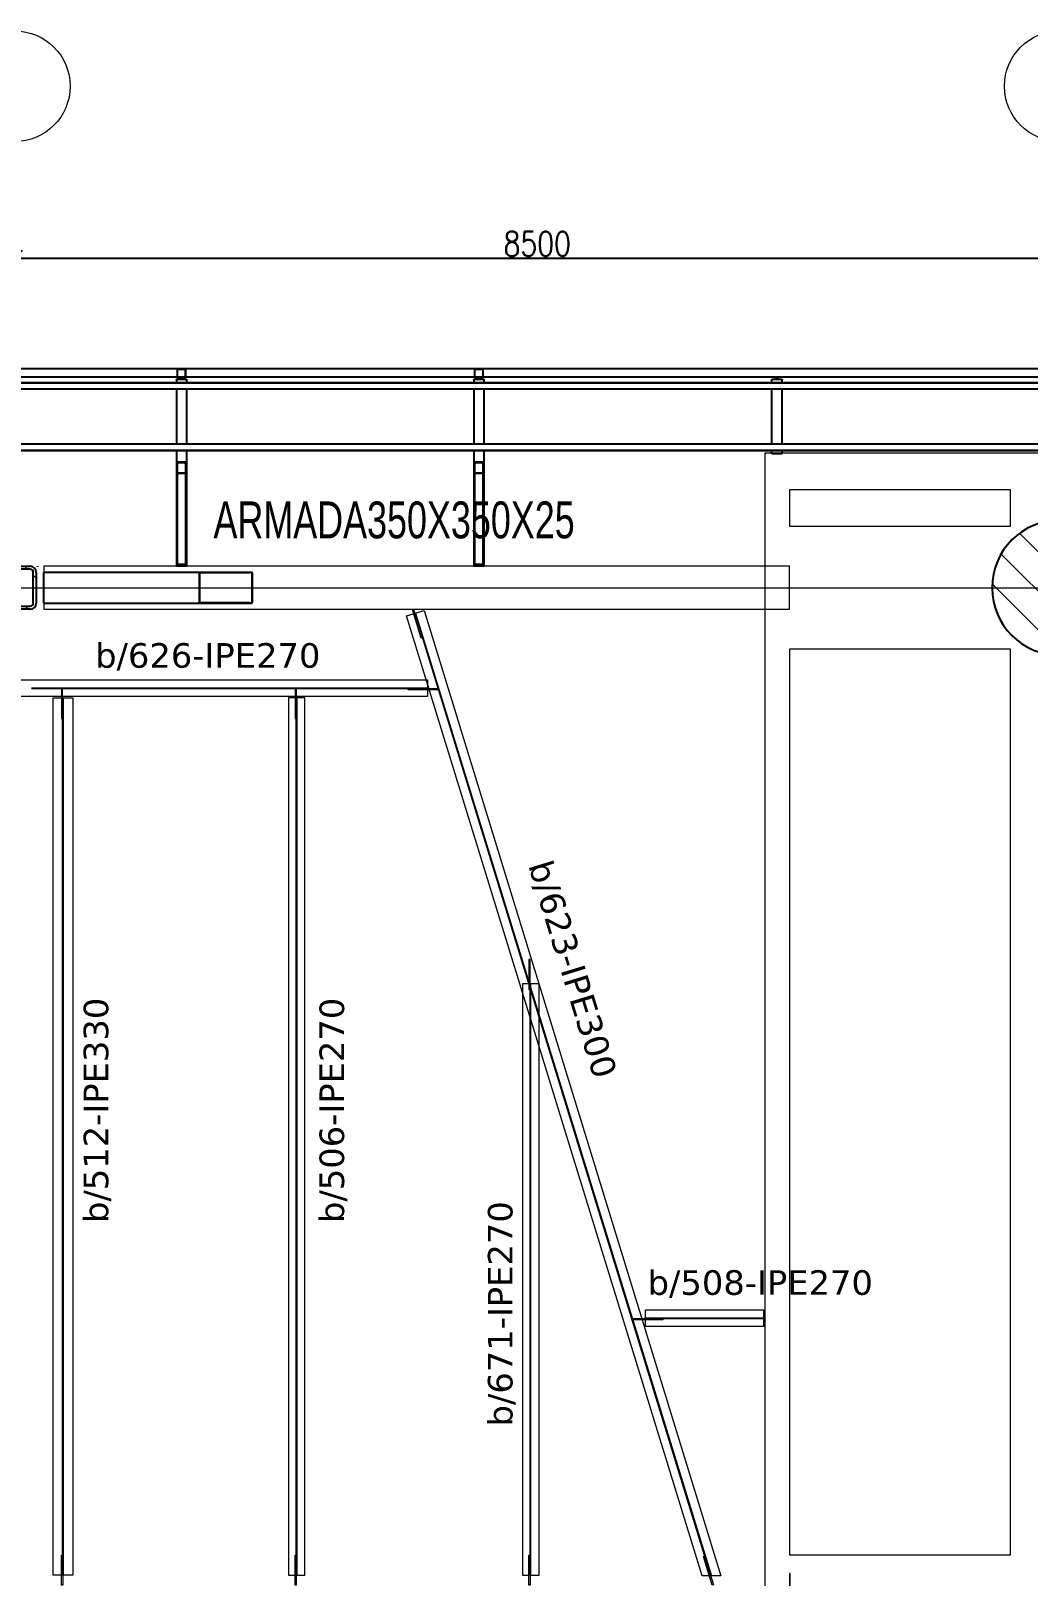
# Model space of a CAD drawing. Header units: millimetres. Extents: x 654 to 77164, y -21218 to 30031.
# Drawn here: x 5203 to 13315, y 17458 to 30031 of the extents above; entities that cross this region are included whole.
import ezdxf

# ---------------------------------------------------------------- set-up
doc = ezdxf.new("R2010")
doc.units = ezdxf.units.MM
doc.linetypes.add('Grid Line', pattern=[3.33375, 1.905, -0.47625, 0.47625, -0.47625])
for name, color, linetype, lineweight in [('0-1', 7, 'Continuous', 5), ('A_ALMA', 255, 'Continuous', 5), ('E_B_PLACA-1', 10, 'Continuous', 25), ('E_B_PLACA-2', 254, 'Continuous', 25), ('E_COLUMNAS', 1, 'Continuous', 18), ('E_COLUMNAS-1', 254, 'Continuous', 25), ('E_COLUMNAS-2', 1, 'Continuous', 9), ('E_COLUMNAS-3', 1, 'Continuous', 35), ('E_COLUMNAS-4', 1, 'Continuous', 25), ('E_EJES', 8, 'Continuous', 9), ('E_EJES-1', 8, 'Grid Line', 9), ('E_TEXTO', 3, 'Continuous', 9), ('E_VIGAS', 5, 'Continuous', 9), ('E_VIGAS-1', 5, 'Continuous', 25), ('E_VIGAS-2', 10, 'Continuous', 25), ('E_VIGAS-3', 5, 'Continuous', 25), ('P-PLATINA', 6, 'Continuous', 15), ('S-COLS-HDLN-1', 52, 'Continuous', 9), ('VIGAS_HCB', 253, 'Continuous', 15)]:
    doc.layers.add(name, color=color, linetype=linetype, lineweight=lineweight)
doc.layers.add('COTAS', color=8, linetype='Continuous')
doc.styles.add('Arial Narrow', font='', dxfattribs={"width": 0.85, "height": 0.3})
doc.styles.add('CNI_COTAS', font='romans.shx', dxfattribs={"width": 0.8})
doc.styles.add('VERDANA', font='verdana.ttf')
doc.styles.get('Arial Narrow').set_extended_font_data('Arial Narrow')
doc.dimstyles.new('1.5', dxfattribs={"dimscale": 0, "dimtxt": 200, "dimasz": 120, "dimexe": 4, "dimexo": 4, "dimgap": 15, "dimtad": 1, "dimdec": 0, "dimzin": 4, "dimdsep": 46, "dimtxsty": 'CNI_COTAS', "dimblk": 'OBLIQUE', "dimcen": -0.09, "dimclrd": 256, "dimclrt": 3, "dimadec": 0, "dimazin": 0, "dimtfac": 1, "dimtdec": 0, "dimtmove": 2, "dimatfit": 0, "dimldrblk": 'OBLIQUE', "dimfxl": 0.05, "dimtolj": 1, "dimtzin": 0, "dimarcsym": 0})

# ---------------------------------------------------------------- blocks, each defined once
blk = doc.blocks.new('EST_SFM_VIGA-METALICA-SECCION-C - EST_SFM_VIGA-METALICA-UPN160-1604346-_58_00m_N_E_-NIVEL-15 DOC')
at = {"layer": 'E_VIGAS-1'}
for p, q in [((-32.755, 0.018), (-35.116, 0.018)), ((-30.335, 0.018), (-32.697, 0.018)), ((30.11, 0.018), (-30.277, 0.018)), ((-35.11, -0.047), (-32.761, -0.047)), ((-32.76, -0.047), (-32.693, -0.047)), ((-32.692, -0.047), (-30.341, -0.047)), ((-30.34, -0.047), (-30.273, -0.047)), ((-30.272, -0.047), (30.104, -0.047))]:
    blk.add_line(p, q, dxfattribs=at)
blk = doc.blocks.new('EST_SFM_VIGA-METALICA-SECCION-C - EST_SFM_VIGA-METALICA-UPN100-1526554-_58_00m_N_E_-NIVEL-15 DOC')
at = {"layer": 'E_VIGAS-2'}
for p, q in [((34.942, 0.018), (-34.929, 0.018)), ((-34.929, -0.032), (34.942, -0.032))]:
    blk.add_line(p, q, dxfattribs=at)
blk = doc.blocks.new('EST_SFM_VIGA-METALICA-SECCION-C - EST_SFM_VIGA-METALICA-UPN100-1526616-_58_00m_N_E_-NIVEL-15 DOC')
at = {"layer": 'E_VIGAS-2'}
for p, q in [((34.044, 0.032), (-34.827, 0.032)), ((-34.827, -0.018), (34.044, -0.018))]:
    blk.add_line(p, q, dxfattribs=at)
blk = doc.blocks.new('EST_SCM_COLUMNA-METALICA-SECCION-CUADRADA - EST_SCM_COLUMNA-TUBULAR-CUADRADA_PTEØ_70x70 e_3mm-V6-_58_00m_N_E_-NIVEL-15 DOC')
at = {"layer": 'E_COLUMNAS-2'}
h = blk.add_hatch(dxfattribs=at)
h.set_pattern_fill('FP_3', color=256, style=0, pattern_type=2)
h.set_pattern_definition([(135, (72.807, -167.908), (-0.15909903, -0.15909903), [])])
h.paths.add_polyline_path([(0.029, -0.035), (0.033, -0.033), (0.035, -0.029), (0.031, -0.031)])
h.paths.add_polyline_path([(-0.029, -0.035), (-0.031, -0.031), (-0.035, -0.029), (-0.033, -0.033)])
h.paths.add_polyline_path([(-0.009, -0.035), (0.029, -0.035), (0.029, -0.032), (-0.029, -0.032), (-0.029, -0.035)])
h.paths.add_polyline_path([(-0.035, 0.029), (-0.031, 0.031), (-0.029, 0.035), (-0.033, 0.033)])
h.paths.add_polyline_path([(-0.032, -0.029), (-0.032, 0.029), (-0.035, 0.029), (-0.035, -0.029)])
h.paths.add_polyline_path([(0.035, 0.029), (0.033, 0.033), (0.029, 0.035), (0.031, 0.031)])
h.paths.add_polyline_path([(0.032, -0.029), (0.035, -0.029), (0.035, 0.029), (0.032, 0.029)])
h.paths.add_polyline_path([(-0.029, 0.032), (0.029, 0.032), (0.029, 0.035), (-0.029, 0.035)])
at = {"layer": 'E_COLUMNAS-1'}
for p, q in [((-0.035, 0.029), (-0.035, -0.029)), ((-0.032, -0.029), (-0.032, 0.029)), ((0.029, 0.035), (-0.029, 0.035)), ((-0.029, 0.032), (0.029, 0.032)), ((0.032, 0.029), (0.032, -0.029)), ((0.035, -0.029), (0.035, 0.029)), ((0.029, -0.032), (-0.029, -0.032)), ((-0.029, -0.035), (0.029, -0.035))]:
    blk.add_line(p, q, dxfattribs=at)
for centre, radius, start, end in [((-0.029, 0.029), 0.006, 90, 180), ((-0.029, 0.029), 0.003, 90, 180), ((0.029, 0.029), 0.006, 360, 90), ((0.029, 0.029), 0.003, 0, 90), ((-0.029, -0.029), 0.006, 180, 270), ((-0.029, -0.029), 0.006, 190, 270), ((-0.029, -0.029), 0.003, 180, 270), ((-0.029, -0.029), 0.003, 210, 270), ((0.029, -0.029), 0.006, 270, 360), ((0.029, -0.029), 0.003, 270, 360), ((0.029, -0.029), 0.006, 270, 350), ((0.029, -0.029), 0.003, 270, 330)]:
    blk.add_arc(centre, radius, start, end, dxfattribs=at)
blk = doc.blocks.new('EST_SCM_COLUMNA-METALICA-SECCION-CUADRADA - EST_SCM_COLUMNA-TUBULAR-CUADRADA_PTEØ_70x70 e_3mm-V7-_58_00m_N_E_-NIVEL-15 DOC')
at = {"layer": 'E_COLUMNAS-1'}
for p, q in [((-0.035, 0.029), (-0.035, -0.029)), ((-0.032, -0.029), (-0.032, 0.029)), ((0.029, 0.035), (-0.029, 0.035)), ((-0.029, 0.032), (0.029, 0.032)), ((0.032, 0.029), (0.032, -0.029)), ((0.035, -0.029), (0.035, 0.029)), ((0.029, -0.032), (-0.029, -0.032)), ((-0.029, -0.035), (0.029, -0.035))]:
    blk.add_line(p, q, dxfattribs=at)
for centre, radius, start, end in [((-0.029, 0.029), 0.006, 90, 180), ((-0.029, 0.029), 0.003, 90, 180), ((0.029, 0.029), 0.006, 360, 90), ((0.029, 0.029), 0.003, 0, 90), ((-0.029, -0.029), 0.006, 180, 270), ((-0.029, -0.029), 0.006, 190, 270), ((-0.029, -0.029), 0.003, 180, 270), ((-0.029, -0.029), 0.003, 210, 270), ((0.029, -0.029), 0.006, 270, 360), ((0.029, -0.029), 0.003, 270, 360), ((0.029, -0.029), 0.006, 270, 350), ((0.029, -0.029), 0.003, 270, 330)]:
    blk.add_arc(centre, radius, start, end, dxfattribs=at)
blk = doc.blocks.new('DCTIB_CNI_EST_MOD-1A-FAC_0001_rvt-1-_58_00m_N_E_-NIVEL-15 DOC')
at = {"layer": 'E_VIGAS'}
h = blk.add_hatch(dxfattribs=at)
h.set_pattern_fill('FP_2', color=256, style=0, pattern_type=2)
h.set_pattern_definition([(45, (0, 0), (-0.3768879, 0.3768879), []), (45, (0, 0.571), (-0.3768879, 0.3768879), [])])
h.paths.add_polyline_path([(-72.775, 167.094), (-72.775, 167.096), (-72.839, 167.096), (-72.839, 167.094), (-72.816, 167.094)])
h.paths.add_polyline_path([(-72.842, 167.098), (-72.841, 167.098), (-72.842, 167.18)])
h.paths.add_polyline_path([(-72.775, 167.182), (-72.775, 167.184), (-72.839, 167.184), (-72.839, 167.182), (-72.816, 167.182)])
at = {"layer": 'E_B_PLACA-1'}
for p, q in [((-75.147, 167.83), (-5.177, 167.83)), ((-5.727, 167.28), (-74.597, 167.28))]:
    blk.add_line(p, q, dxfattribs=at)
at = {"layer": 'E_B_PLACA-2'}
for p, q in [((-5.177, 167.83), (-75.147, 167.83)), ((-74.597, 167.28), (-5.727, 167.28))]:
    blk.add_line(p, q, dxfattribs=at)
at = {"layer": 'E_COLUMNAS-1'}
for centre, radius, start, end in [((-72.836, 167.879), 0.006, 190, 270), ((-72.836, 167.879), 0.006, 190, 270), ((-72.836, 167.879), 0.003, 210, 270), ((-72.836, 167.879), 0.003, 210, 270), ((-72.778, 167.879), 0.006, 270, 350), ((-72.778, 167.879), 0.006, 270, 350), ((-72.778, 167.879), 0.003, 270, 330), ((-72.778, 167.879), 0.003, 270, 330), ((-70.416, 167.879), 0.006, 190, 270), ((-70.416, 167.879), 0.006, 190, 270), ((-70.416, 167.879), 0.003, 210, 270), ((-70.416, 167.879), 0.003, 210, 270), ((-70.358, 167.879), 0.006, 270, 350), ((-70.358, 167.879), 0.006, 270, 350), ((-70.358, 167.879), 0.003, 270, 330), ((-70.358, 167.879), 0.003, 270, 330)]:
    blk.add_arc(centre, radius, start, end, dxfattribs=at)
at = {"layer": 'E_VIGAS-1'}
for p, q in [((-72.848, 167.858), (-72.848, 167.859)), ((-72.848, 167.859), (-72.82, 167.859)), ((-72.766, 167.858), (-72.848, 167.858)), ((-72.848, 167.858), (-72.848, 167.83)), ((-72.81, 167.876), (-72.81, 167.878)), ((-72.81, 167.864), (-72.81, 167.873)), ((-72.81, 167.859), (-72.81, 167.864)), ((-72.805, 167.878), (-72.805, 167.876)), ((-72.805, 167.873), (-72.805, 167.864)), ((-72.805, 167.864), (-72.805, 167.859)), ((-72.794, 167.859), (-72.766, 167.859)), ((-72.766, 167.859), (-72.766, 167.858)), ((-72.766, 167.858), (-72.766, 167.83)), ((-70.428, 167.858), (-70.428, 167.859)), ((-70.428, 167.859), (-70.4, 167.859)), ((-70.346, 167.858), (-70.428, 167.858)), ((-70.428, 167.858), (-70.428, 167.83)), ((-70.39, 167.876), (-70.39, 167.878)), ((-70.39, 167.864), (-70.39, 167.873)), ((-70.39, 167.859), (-70.39, 167.864)), ((-70.385, 167.878), (-70.385, 167.876)), ((-70.385, 167.873), (-70.385, 167.864)), ((-70.385, 167.864), (-70.385, 167.859)), ((-70.374, 167.859), (-70.346, 167.859)), ((-70.346, 167.859), (-70.346, 167.858)), ((-70.346, 167.858), (-70.346, 167.83)), ((-68.003, 167.859), (-67.975, 167.859)), ((-68.003, 167.858), (-68.003, 167.859)), ((-67.921, 167.858), (-68.003, 167.858)), ((-68.003, 167.83), (-68.003, 167.858)), ((-67.965, 167.864), (-67.965, 167.878)), ((-67.965, 167.859), (-67.965, 167.864)), ((-67.96, 167.878), (-67.96, 167.864)), ((-67.96, 167.864), (-67.96, 167.859)), ((-67.949, 167.859), (-67.921, 167.859)), ((-67.921, 167.859), (-67.921, 167.858)), ((-67.921, 167.83), (-67.921, 167.858)), ((-72.848, 167.78), (-72.848, 167.33)), ((-72.766, 167.78), (-72.766, 167.33)), ((-70.428, 167.78), (-70.428, 167.33)), ((-70.346, 167.78), (-70.346, 167.33)), ((-68.003, 167.33), (-68.003, 167.78)), ((-67.921, 167.33), (-67.921, 167.78)), ((-72.848, 167.28), (-72.848, 166.337)), ((-72.766, 167.28), (-72.766, 166.337)), ((-70.428, 167.28), (-70.428, 166.337)), ((-70.346, 167.28), (-70.346, 166.337)), ((-68.003, 167.252), (-68.003, 167.28)), ((-67.921, 167.252), (-68.003, 167.252)), ((-67.921, 167.252), (-67.921, 167.28)), ((-72.842, 167.18), (-72.842, 167.098)), ((-72.842, 167.098), (-72.842, 166.357)), ((-72.841, 167.18), (-72.841, 167.172)), ((-72.841, 167.098), (-72.841, 167.18)), ((-72.841, 167.098), (-72.841, 167.094)), ((-72.775, 167.184), (-72.839, 167.184)), ((-72.839, 167.182), (-72.775, 167.182)), ((-72.775, 167.096), (-72.839, 167.096)), ((-72.839, 167.094), (-72.775, 167.094)), ((-72.774, 167.172), (-72.774, 167.18)), ((-72.774, 167.18), (-72.774, 167.098)), ((-72.774, 167.094), (-72.774, 167.098)), ((-72.772, 167.098), (-72.772, 167.18)), ((-72.772, 166.357), (-72.772, 167.098)), ((-70.422, 167.18), (-70.422, 167.098)), ((-70.422, 167.098), (-70.422, 166.357)), ((-70.421, 167.18), (-70.421, 167.172)), ((-70.421, 167.098), (-70.421, 167.18)), ((-70.421, 167.098), (-70.421, 167.094)), ((-70.355, 167.184), (-70.419, 167.184)), ((-70.419, 167.182), (-70.355, 167.182)), ((-70.355, 167.096), (-70.419, 167.096)), ((-70.419, 167.094), (-70.355, 167.094)), ((-70.354, 167.172), (-70.354, 167.18)), ((-70.354, 167.18), (-70.354, 167.098)), ((-70.354, 167.094), (-70.354, 167.098)), ((-70.352, 167.098), (-70.352, 167.18)), ((-70.352, 166.357), (-70.352, 167.098)), ((-72.766, 166.337), (-72.848, 166.337)), ((-72.839, 166.353), (-72.775, 166.353)), ((-70.346, 166.337), (-70.428, 166.337)), ((-70.419, 166.353), (-70.355, 166.353))]:
    blk.add_line(p, q, dxfattribs=at)
at = {"layer": 'E_VIGAS-1', "flags": 128}
for points in [[(-72.839, 167.184), (-72.84, 167.184), (-72.84, 167.184), (-72.841, 167.183), (-72.841, 167.183), (-72.842, 167.182), (-72.842, 167.181), (-72.842, 167.18)], [(-72.842, 167.098), (-72.842, 167.097), (-72.842, 167.096), (-72.841, 167.095), (-72.841, 167.095), (-72.84, 167.094), (-72.84, 167.094), (-72.839, 167.094)], [(-72.841, 167.18), (-72.841, 167.181), (-72.84, 167.181), (-72.84, 167.182), (-72.84, 167.182), (-72.84, 167.182), (-72.839, 167.182), (-72.839, 167.182)], [(-72.839, 167.096), (-72.839, 167.096), (-72.84, 167.096), (-72.84, 167.096), (-72.84, 167.096), (-72.84, 167.097), (-72.841, 167.097), (-72.841, 167.098)], [(-72.772, 167.18), (-72.772, 167.181), (-72.772, 167.182), (-72.773, 167.183), (-72.773, 167.183), (-72.774, 167.184), (-72.774, 167.184), (-72.775, 167.184)], [(-72.775, 167.182), (-72.775, 167.182), (-72.774, 167.182), (-72.774, 167.182), (-72.774, 167.182), (-72.774, 167.181), (-72.774, 167.181), (-72.774, 167.18)], [(-72.775, 167.094), (-72.774, 167.094), (-72.774, 167.094), (-72.773, 167.095), (-72.773, 167.095), (-72.772, 167.096), (-72.772, 167.097), (-72.772, 167.098)], [(-72.774, 167.098), (-72.774, 167.097), (-72.774, 167.097), (-72.774, 167.096), (-72.774, 167.096), (-72.774, 167.096), (-72.775, 167.096), (-72.775, 167.096)], [(-70.419, 167.184), (-70.42, 167.184), (-70.42, 167.184), (-70.421, 167.183), (-70.421, 167.183), (-70.422, 167.182), (-70.422, 167.181), (-70.422, 167.18)], [(-70.422, 167.098), (-70.422, 167.097), (-70.422, 167.096), (-70.421, 167.095), (-70.421, 167.095), (-70.42, 167.094), (-70.42, 167.094), (-70.419, 167.094)], [(-70.421, 167.18), (-70.421, 167.181), (-70.42, 167.181), (-70.42, 167.182), (-70.42, 167.182), (-70.42, 167.182), (-70.419, 167.182), (-70.419, 167.182)], [(-70.419, 167.096), (-70.419, 167.096), (-70.42, 167.096), (-70.42, 167.096), (-70.42, 167.096), (-70.42, 167.097), (-70.421, 167.097), (-70.421, 167.098)], [(-70.352, 167.18), (-70.352, 167.181), (-70.352, 167.182), (-70.353, 167.183), (-70.353, 167.183), (-70.354, 167.184), (-70.354, 167.184), (-70.355, 167.184)], [(-70.355, 167.182), (-70.355, 167.182), (-70.354, 167.182), (-70.354, 167.182), (-70.354, 167.182), (-70.354, 167.181), (-70.354, 167.181), (-70.354, 167.18)], [(-70.355, 167.094), (-70.354, 167.094), (-70.354, 167.094), (-70.353, 167.095), (-70.353, 167.095), (-70.352, 167.096), (-70.352, 167.097), (-70.352, 167.098)], [(-70.354, 167.098), (-70.354, 167.097), (-70.354, 167.097), (-70.354, 167.096), (-70.354, 167.096), (-70.354, 167.096), (-70.355, 167.096), (-70.355, 167.096)], [(-72.842, 166.357), (-72.842, 166.356), (-72.842, 166.355), (-72.841, 166.355), (-72.841, 166.354), (-72.84, 166.354), (-72.84, 166.353), (-72.839, 166.353)], [(-72.775, 166.353), (-72.774, 166.353), (-72.774, 166.354), (-72.773, 166.354), (-72.773, 166.355), (-72.772, 166.355), (-72.772, 166.356), (-72.772, 166.357)], [(-70.422, 166.357), (-70.422, 166.356), (-70.422, 166.355), (-70.421, 166.355), (-70.421, 166.354), (-70.42, 166.354), (-70.42, 166.353), (-70.419, 166.353)], [(-70.355, 166.353), (-70.354, 166.353), (-70.354, 166.354), (-70.353, 166.354), (-70.353, 166.355), (-70.352, 166.355), (-70.352, 166.356), (-70.352, 166.357)]]:
    blk.add_lwpolyline(points, dxfattribs=at)
at = {"layer": 'E_VIGAS-1'}
for points, knots in [([(-72.82, 167.859), (-72.819, 167.859), (-72.818, 167.859), (-72.815, 167.859), (-72.813, 167.86), (-72.811, 167.86), (-72.81, 167.862), (-72.81, 167.863), (-72.81, 167.864)], [0, 0, 0, 0, 0.142857, 0.285714, 0.428571, 0.571429, 0.785714, 1, 1, 1, 1]), ([(-72.81, 167.864), (-72.81, 167.863), (-72.81, 167.862), (-72.812, 167.86), (-72.813, 167.86), (-72.815, 167.859), (-72.816, 167.859), (-72.817, 167.859), (-72.819, 167.859), (-72.82, 167.859)], [0, 0, 0, 0, 0.285714, 0.428571, 0.571429, 0.678571, 0.732143, 0.785714, 1, 1, 1, 1]), ([(-72.794, 167.859), (-72.795, 167.859), (-72.796, 167.859), (-72.799, 167.859), (-72.801, 167.86), (-72.803, 167.86), (-72.804, 167.862), (-72.805, 167.863), (-72.805, 167.864)], [0, 0, 0, 0, 0.142857, 0.285714, 0.428571, 0.571429, 0.785714, 1, 1, 1, 1]), ([(-72.805, 167.864), (-72.805, 167.863), (-72.804, 167.862), (-72.803, 167.86), (-72.801, 167.86), (-72.8, 167.859), (-72.799, 167.859), (-72.797, 167.859), (-72.795, 167.859), (-72.794, 167.859)], [0, 0, 0, 0, 0.285714, 0.428571, 0.571429, 0.678571, 0.732143, 0.785714, 1, 1, 1, 1]), ([(-70.4, 167.859), (-70.399, 167.859), (-70.398, 167.859), (-70.395, 167.859), (-70.393, 167.86), (-70.391, 167.86), (-70.39, 167.862), (-70.39, 167.863), (-70.39, 167.864)], [0, 0, 0, 0, 0.142857, 0.285714, 0.428571, 0.571429, 0.785714, 1, 1, 1, 1]), ([(-70.39, 167.864), (-70.39, 167.863), (-70.39, 167.862), (-70.392, 167.86), (-70.393, 167.86), (-70.395, 167.859), (-70.396, 167.859), (-70.397, 167.859), (-70.399, 167.859), (-70.4, 167.859)], [0, 0, 0, 0, 0.285714, 0.428571, 0.571429, 0.678571, 0.732143, 0.785714, 1, 1, 1, 1]), ([(-70.374, 167.859), (-70.375, 167.859), (-70.376, 167.859), (-70.379, 167.859), (-70.381, 167.86), (-70.383, 167.86), (-70.384, 167.862), (-70.385, 167.863), (-70.385, 167.864)], [0, 0, 0, 0, 0.142857, 0.285714, 0.428571, 0.571429, 0.785714, 1, 1, 1, 1]), ([(-70.385, 167.864), (-70.385, 167.863), (-70.384, 167.862), (-70.383, 167.86), (-70.381, 167.86), (-70.38, 167.859), (-70.379, 167.859), (-70.377, 167.859), (-70.375, 167.859), (-70.374, 167.859)], [0, 0, 0, 0, 0.285714, 0.428571, 0.571429, 0.678571, 0.732143, 0.785714, 1, 1, 1, 1]), ([(-67.965, 167.864), (-67.965, 167.863), (-67.965, 167.862), (-67.967, 167.86), (-67.968, 167.86), (-67.97, 167.859), (-67.971, 167.859), (-67.972, 167.859), (-67.974, 167.859), (-67.975, 167.859)], [0, 0, 0, 0, 0.285714, 0.428571, 0.571429, 0.678571, 0.732143, 0.785714, 1, 1, 1, 1]), ([(-67.975, 167.859), (-67.974, 167.859), (-67.973, 167.859), (-67.97, 167.859), (-67.968, 167.86), (-67.966, 167.86), (-67.965, 167.862), (-67.965, 167.863), (-67.965, 167.864)], [0, 0, 0, 0, 0.142857, 0.285714, 0.428571, 0.571429, 0.785714, 1, 1, 1, 1]), ([(-67.96, 167.864), (-67.96, 167.863), (-67.959, 167.862), (-67.958, 167.86), (-67.956, 167.86), (-67.955, 167.859), (-67.954, 167.859), (-67.952, 167.859), (-67.95, 167.859), (-67.949, 167.859)], [0, 0, 0, 0, 0.285714, 0.428571, 0.571429, 0.678571, 0.732143, 0.785714, 1, 1, 1, 1]), ([(-67.949, 167.859), (-67.95, 167.859), (-67.951, 167.859), (-67.954, 167.859), (-67.956, 167.86), (-67.958, 167.86), (-67.959, 167.862), (-67.96, 167.863), (-67.96, 167.864)], [0, 0, 0, 0, 0.142857, 0.285714, 0.428571, 0.571429, 0.785714, 1, 1, 1, 1])]:
    blk.add_open_spline(points, degree=3, knots=knots, dxfattribs=at)
at = {"layer": 'E_COLUMNAS-1'}
for name, p in [('EST_SCM_COLUMNA-METALICA-SECCION-CUADRADA - EST_SCM_COLUMNA-TUBULAR-CUADRADA_PTEØ_70x70 e_3mm-V6-_58_00m_N_E_-NIVEL-15 DOC', (-72.807, 167.908)), ('EST_SCM_COLUMNA-METALICA-SECCION-CUADRADA - EST_SCM_COLUMNA-TUBULAR-CUADRADA_PTEØ_70x70 e_3mm-V7-_58_00m_N_E_-NIVEL-15 DOC', (-70.387, 167.908))]:
    blk.add_blockref(name, p, dxfattribs=at)
at = {"layer": 'E_VIGAS-1'}
for name, p in [('EST_SFM_VIGA-METALICA-SECCION-C - EST_SFM_VIGA-METALICA-UPN160-1604346-_58_00m_N_E_-NIVEL-15 DOC', (-40.081, 167.925)), ('EST_SFM_VIGA-METALICA-SECCION-C - EST_SFM_VIGA-METALICA-UPN100-1526554-_58_00m_N_E_-NIVEL-15 DOC', (-40.169, 167.812)), ('EST_SFM_VIGA-METALICA-SECCION-C - EST_SFM_VIGA-METALICA-UPN100-1526616-_58_00m_N_E_-NIVEL-15 DOC', (-39.77, 167.298))]:
    blk.add_blockref(name, p, dxfattribs=at)
blk = doc.blocks.new('EST_SCM_COLUMNA-SECCION-CIRCULAR - EST_SCM_COLUMNA-CONCRETO-CIRCULAR_Ø_110cm-1246219-_58_00m_N_E_-NIVEL-15 DOC')
at = {"layer": 'E_COLUMNAS'}
h = blk.add_hatch(dxfattribs=at)
h.set_pattern_fill('FP_15', color=256, style=0, pattern_type=2)
h.set_pattern_definition([(135, (65.662, -166.162), (-0.15909903, -0.15909903), [])])
h.paths.add_polyline_path([(0.041, -0.548), (0.122, -0.536), (0.201, -0.512), (0.275, -0.476), (0.343, -0.43), (0.403, -0.374), (0.454, -0.31), (0.496, -0.239), (0.526, -0.162), (0.544, -0.082), (0.55, 0), (0.544, 0.082), (0.526, 0.162), (0.492, 0.245), (0.454, 0.31), (0.402, 0.375), (0.343, 0.43), (0.275, 0.476), (0.201, 0.512), (0.122, 0.536), (0.041, 0.548), (-0.041, 0.548), (-0.122, 0.536), (-0.201, 0.512), (-0.275, 0.476), (-0.343, 0.43), (-0.403, 0.374), (-0.454, 0.31), (-0.496, 0.239), (-0.526, 0.162), (-0.544, 0.082), (-0.55, 0), (-0.544, -0.082), (-0.526, -0.162), (-0.496, -0.239), (-0.454, -0.31), (-0.403, -0.374), (-0.343, -0.43), (-0.275, -0.476), (-0.201, -0.512), (-0.122, -0.536), (-0.041, -0.548)])
at = {"layer": 'E_COLUMNAS-4'}
for start, end in [(0, 180), (180, 0)]:
    blk.add_arc((0, 0), 0.55, start, end, dxfattribs=at)
blk = doc.blocks.new('EST_SCM_COLUMNA-METALICA-SECCION-CUADRADA - EST_SCM_COLUMNA-TUBULAR-CUADRADA_ARMADA_350X350X25-V24-_58_00m_N_E_-NIVEL-15 DOC')
at = {"layer": 'S-COLS-HDLN-1'}
h = blk.add_hatch(dxfattribs=at)
h.set_pattern_fill('FP_23', color=256, style=0, pattern_type=2)
h.set_pattern_definition([(135, (74.162, -166.162), (-0.15909903, -0.15909903), [])])
h.paths.add_polyline_path([(0.125, -0.175), (0.144, -0.171), (0.16, -0.16), (0.171, -0.144), (0.175, -0.125), (0.174, 0.13), (0.171, 0.144), (0.16, 0.16), (0.144, 0.171), (0.125, 0.175), (-0.125, 0.175), (-0.144, 0.171), (-0.16, 0.16), (-0.171, 0.144), (-0.175, 0.125), (-0.175, -0.125), (-0.171, -0.144), (-0.16, -0.16), (-0.144, -0.171), (-0.125, -0.175), (0.072, -0.175)])
h.paths.add_polyline_path([(-0.125, -0.15), (-0.138, -0.147), (-0.147, -0.138), (-0.15, -0.125), (-0.149, 0.13), (-0.147, 0.137), (-0.138, 0.147), (-0.125, 0.15), (0.125, 0.15), (0.137, 0.147), (0.147, 0.137), (0.15, 0.125), (0.15, -0.125), (0.147, -0.138), (0.137, -0.147), (0.125, -0.15), (-0.07, -0.15)])
at = {"layer": 'E_COLUMNAS-4'}
for p, q in [((-0.125, 0.175), (0.125, 0.175)), ((0.125, 0.15), (-0.125, 0.15)), ((-0.175, -0.125), (-0.175, 0.125)), ((-0.15, 0.125), (-0.15, -0.125)), ((0.15, -0.125), (0.15, 0.125)), ((0.175, 0.125), (0.175, -0.125)), ((-0.125, -0.15), (0.125, -0.15)), ((0.125, -0.175), (-0.125, -0.175))]:
    blk.add_line(p, q, dxfattribs=at)
for centre, radius, start, end in [((-0.125, 0.125), 0.05, 90, 180), ((-0.125, 0.125), 0.025, 90, 180), ((0.125, 0.125), 0.05, 0, 90), ((0.125, 0.125), 0.025, 360, 90), ((-0.125, -0.125), 0.05, 180, 270), ((-0.125, -0.125), 0.025, 180, 270), ((0.125, -0.125), 0.05, 270, 0), ((0.125, -0.125), 0.025, 270, 360)]:
    blk.add_arc(centre, radius, start, end, dxfattribs=at)
blk = doc.blocks.new('Grid - CNI_NOMBRE EJES-372759-_58_00m_N_E_-NIVEL-15 DOC')
at = {"layer": 'E_EJES'}
blk.add_circle((0, 0), 0.003, dxfattribs=at)
blk = doc.blocks.new('_Oblique')
at = {"color": 0, "linetype": 'ByBlock', "lineweight": -2}
blk.add_line((-0.5, -0.5), (0.5, 0.5), dxfattribs=at)
blk = doc.blocks.new('*D174')
at = {"layer": 'COTAS', "lineweight": -2, "transparency": 16777216}
blk.add_line((5072, 28183), (13572, 28183), dxfattribs=at)
at = {"layer": 'Defpoints', "color": 0, "transparency": 16777216}
for p in [(5072, 28183), (13572, 28183), (13572, 28183)]:
    blk.add_point(p, dxfattribs=at)
at = {"layer": 'COTAS', "lineweight": -2, "transparency": 16777216, "xscale": 120, "yscale": 120, "zscale": 120, "rotation": 180}
blk.add_blockref('_Oblique', (5072, 28183), dxfattribs=at)
at = {"layer": 'COTAS', "lineweight": -2, "transparency": 16777216, "xscale": 120, "yscale": 120, "zscale": 120}
blk.add_blockref('_Oblique', (13572, 28183), dxfattribs=at)
at = {"layer": 'COTAS', "color": 3, "transparency": 16777216, "insert": (9322, 28298), "char_height": 200, "attachment_point": 5, "style": 'CNI_COTAS'}
blk.add_mtext('\\A1;8500', dxfattribs=at)

msp = doc.modelspace()

# ---------------------------------------------------------------- hatches: boundary and pattern name
at = {"layer": 'E_VIGAS'}
h = msp.add_hatch(dxfattribs=at)
h.set_pattern_fill('FP_2', color=256, scale=1000, style=0, pattern_type=2)
h.set_pattern_definition([(45, (79234.2, -140662.4), (-376.8879, 376.8879), []), (45, (79234.2, -140091.4), (-376.8879, 376.8879), [])])
h.paths.add_polyline_path([(6701.3, 25375), (6997.5, 25375), (6997.5, 25377), (6579.7, 25377), (6579.7, 25375)])
h.paths.add_polyline_path([(6576.3, 25379), (6576.3, 25621), (6572.8, 25621), (6572.8, 25379)])
h.paths.add_polyline_path([(7000.9, 25379), (7004.4, 25379), (7004.4, 25621), (7000.9, 25621), (7000.9, 25384.1)])
h.paths.add_polyline_path([(6579.7, 25623), (6997.5, 25623), (6997.5, 25625), (6579.7, 25625)])

# ---------------------------------------------------------------- linework, layer by layer
at = {"layer": 'A_ALMA'}
for p, q in [((8325.9, 25292.1), (10732.2, 17461.8)), ((8332.6, 25294.2), (10739.6, 17461.8)), ((5208.1, 24685.9), (8429.5, 24685.9)), ((5208.1, 24679.3), (8429.5, 24679.3)), ((5460.9, 17465.2), (5460.9, 24607.6)), ((5468.4, 17465.2), (5468.4, 24607.6)), ((7361.4, 17465.1), (7361.4, 24604.7)), ((7368, 17465.1), (7368, 24604.7)), ((9263.8, 17465.2), (9263.8, 22277.6)), ((9270.4, 17465.2), (9270.4, 22277.6)), ((10202.1, 19560.9), (11163.1, 19560.9)), ((10202.1, 19554.3), (11163.1, 19554.3))]:
    msp.add_line(p, q, dxfattribs=at)
at = {"layer": 'E_EJES-1'}
for p in [(1554, 25500), (3973.8, 25500)]:
    msp.add_line(p, (76264.1, 25500), dxfattribs=at)
at = {"layer": 'E_VIGAS', "color": 30, "true_color": 0xf26722}
for points in [[(11173.1, 26595.9), (11173.1, -1095.9), (66973.3, -1095.8), (66973.3, 26595.9)], [(13173, 26000), (13173, 26295.9), (11373.1, 26295.9), (11373.1, 26000)], [(13173, 25000), (11373.1, 25000), (11373.1, 17632.6), (13173, 17632.6)]]:
    msp.add_lwpolyline(points, close=True, dxfattribs=at)
at = {"layer": 'E_VIGAS-3'}
for p, q in [((11172.1, 26595.9), (11182, 26595.9)), ((5259.8, 25670), (5259.8, 25675)), ((5306.4, 25621), (5306.4, 25379)), ((6579.7, 25625), (5313.3, 25625)), ((6572.8, 25621), (6572.8, 25379)), ((6579, 25623), (6573.8, 25623)), ((6576.3, 25379), (6576.3, 25621)), ((6997.5, 25625), (6579.7, 25625)), ((6579.7, 25623), (6985.1, 25623)), ((6997.5, 25623), (6985.2, 25623)), ((7000.9, 25621), (7000.9, 25379)), ((7004.4, 25379), (7004.4, 25621)), ((5313.3, 25375), (6579.7, 25375)), ((6573.8, 25377), (6579, 25377)), ((6985.1, 25377), (6579.7, 25377)), ((6579.7, 25375), (6997.5, 25375)), ((6985.2, 25377), (6997.5, 25377))]:
    msp.add_line(p, q, dxfattribs=at)
at = {"layer": 'E_VIGAS-3', "flags": 128}
for points in [[(5313.3, 25625), (5312, 25624.9), (5310.7, 25624.7), (5309.5, 25624.3), (5308.4, 25623.8), (5307.6, 25623.2), (5306.9, 25622.5), (5306.5, 25621.8), (5306.4, 25621)], [(6579, 25625), (6578.4, 25624.9), (6577.1, 25624.7), (6575.9, 25624.3), (6574.8, 25623.8), (6574, 25623.2), (6573.3, 25622.5), (6572.9, 25621.8), (6572.8, 25621)], [(6576.3, 25621), (6576.3, 25621.4), (6576.5, 25621.8), (6576.8, 25622.1), (6577.3, 25622.4), (6577.8, 25622.7), (6578.4, 25622.8), (6579, 25623), (6579.7, 25623)], [(7004.4, 25621), (7004.2, 25621.8), (7003.9, 25622.5), (7003.2, 25623.2), (7002.4, 25623.8), (7001.3, 25624.3), (7000.1, 25624.7), (6998.8, 25624.9), (6997.5, 25625)], [(6997.5, 25623), (6998.1, 25623), (6998.8, 25622.8), (6999.4, 25622.7), (6999.9, 25622.4), (7000.3, 25622.1), (7000.7, 25621.8), (7000.9, 25621.4), (7000.9, 25621)], [(5306.4, 25379), (5306.5, 25378.2), (5306.9, 25377.5), (5307.6, 25376.8), (5308.4, 25376.2), (5309.5, 25375.7), (5310.7, 25375.3), (5312, 25375.1), (5313.3, 25375)], [(6572.8, 25379), (6572.9, 25378.2), (6573.3, 25377.5), (6574, 25376.8), (6574.8, 25376.2), (6575.9, 25375.7), (6577.1, 25375.3), (6578.4, 25375.1), (6579, 25375)], [(6579.7, 25377), (6579, 25377), (6578.4, 25377.2), (6577.8, 25377.3), (6577.3, 25377.6), (6576.8, 25377.9), (6576.5, 25378.2), (6576.3, 25378.6), (6576.3, 25379)], [(6997.5, 25375), (6998.8, 25375.1), (7000.1, 25375.3), (7001.3, 25375.7), (7002.4, 25376.2), (7003.2, 25376.8), (7003.9, 25377.5), (7004.2, 25378.2), (7004.4, 25379)], [(7000.9, 25379), (7000.9, 25378.6), (7000.7, 25378.2), (7000.3, 25377.9), (6999.9, 25377.6), (6999.4, 25377.3), (6998.8, 25377.2), (6998.1, 25377), (6997.5, 25377)]]:
    msp.add_lwpolyline(points, dxfattribs=at)
at = {"layer": 'P-PLATINA'}
for points in [[(8306.4, 25321.8), (8316, 25324.7), (8387.7, 25091.5), (8378.1, 25088.5)], [(5450.9, 24435.3), (5460.9, 24435.3), (5460.9, 24679.3), (5450.9, 24679.3)], [(7353.8, 24435.3), (7363.8, 24435.3), (7363.8, 24679.3), (7353.8, 24679.3)], [(8515.3, 24679.3), (8515.3, 24669.3), (8271.3, 24669.3), (8271.3, 24679.3)], [(9253.8, 22230.8), (9263.8, 22230.8), (9263.8, 22474.8), (9253.8, 22474.8)], [(10344.6, 19554.3), (10344.6, 19544.3), (10100.6, 19544.3), (10100.6, 19554.3)], [(5452, 17627.7), (5462, 17627.7), (5462, 17383.7), (5452, 17383.7)], [(7351.4, 17627.7), (7361.4, 17627.7), (7361.4, 17383.7), (7351.4, 17383.7)], [(9253.8, 17627.7), (9263.8, 17627.7), (9263.8, 17383.7), (9253.8, 17383.7)], [(10674.1, 17616.7), (10683.7, 17619.6), (10755.4, 17386.4), (10745.8, 17383.4)]]:
    msp.add_lwpolyline(points, close=True, dxfattribs=at)
at = {"layer": 'VIGAS_HCB'}
for points in [[(5308.1, 25325), (11373.1, 25325.5), (11373.1, 25675.5), (5308.1, 25675)], [(4998.1, 24750.1), (8429.5, 24750.1), (8429.5, 24615.1), (4998.1, 24615.1)], [(5544.7, 17465.2), (5384.7, 17465.2), (5384.7, 24604.7), (5544.7, 24604.7)], [(7297.2, 17465.1), (7432.2, 17465.1), (7432.2, 24604.7), (7297.2, 24604.7)], [(9202.1, 17465.2), (9337.1, 17465.2), (9337.1, 22277.6), (9202.1, 22277.6)], [(10202.1, 19625.1), (11163.1, 19625.1), (11163.1, 19490.1), (10202.1, 19490.1)]]:
    msp.add_lwpolyline(points, close=True, dxfattribs=at)
msp.add_lwpolyline([(8400.9, 25315.2), (10814.4, 17461.8), (10664.4, 17461.8), (8257.6, 25271.1), (8400.9, 25315.2)], dxfattribs=at)
at = {"layer": 'VIGAS_HCB', "color": 8}
msp.add_lwpolyline([(11373.1, 17480.2), (11373.1, 17280.2), (11379.1, 17280.2), (11379.1, 17480.2)], close=True, dxfattribs=at)

# ---------------------------------------------------------------- block references
at = {"layer": '0-1', "xscale": 1000, "yscale": 1000, "zscale": 1000}
msp.add_blockref('DCTIB_CNI_EST_MOD-1A-FAC_0001_rvt-1-_58_00m_N_E_-NIVEL-15 DOC', (79234.2, -140662.4), dxfattribs=at)
at = {"layer": 'E_COLUMNAS-3', "xscale": 1000, "yscale": 1000, "zscale": 1000}
for name, p in [('EST_SCM_COLUMNA-SECCION-CIRCULAR - EST_SCM_COLUMNA-CONCRETO-CIRCULAR_Ø_110cm-1246219-_58_00m_N_E_-NIVEL-15 DOC', (13572.1, 25500)), ('EST_SCM_COLUMNA-METALICA-SECCION-CUADRADA - EST_SCM_COLUMNA-TUBULAR-CUADRADA_ARMADA_350X350X25-V24-_58_00m_N_E_-NIVEL-15 DOC', (5072.1, 25500))]:
    msp.add_blockref(name, p, dxfattribs=at)
at = {"layer": 'E_EJES', "xscale": 149999.9999999999, "yscale": 149999.9999999999, "zscale": 149999.9999999999}
for p in [(5072.1, 29580.8), (13572.1, 29580.8)]:
    msp.add_blockref('Grid - CNI_NOMBRE EJES-372759-_58_00m_N_E_-NIVEL-15 DOC', p, dxfattribs=at)

# ---------------------------------------------------------------- texts
at = {"layer": 'E_TEXTO', "attachment_point": 1}
for s, insert, char_height, width, style in [('ARMADA350X350X25', (6688.2, 26202.2), 300, 3669.524, 'Arial Narrow'), ('b/508-IPE270', (10220, 19947), 200, 1206.139, 'VERDANA')]:
    msp.add_mtext(s, dxfattribs=dict(at, insert=insert, char_height=char_height, width=width, style=style))
at = {"layer": 'E_TEXTO', "char_height": 200, "attachment_point": 1, "style": 'VERDANA'}
for s, insert, width, rotation in [('b/626-IPE270', (5725.6, 25049.5), 1929.543, 0.0001), ('b/623-IPE300', (9438.5, 23302), 1206.139, 287.08294), ('b/512-IPE330', (5632.1, 20331.7), 1206.139, 90), ('b/506-IPE270', (7550.6, 20331.7), 1206.139, 90), ('b/671-IPE270', (8920.3, 18676.3), 1206.139, 90)]:
    msp.add_mtext(s, dxfattribs=dict(at, insert=insert, width=width, rotation=rotation))

# ---------------------------------------------------------------- dimensions: what is measured, and where the dimension line sits
at = {"layer": 'COTAS'}
dim = msp.add_linear_dim(base=(13572.1, 28183.1), p1=(5072.1, 28183.1), p2=(13572.1, 28183.1), dimstyle='1.5', override={"dimscale": 1}, dxfattribs=at)
dim.commit()
dim.dimension.update_dxf_attribs({"geometry": '*D174', "text_midpoint": (9322.1, 28298.1)})

doc.saveas('drawing.dxf')
